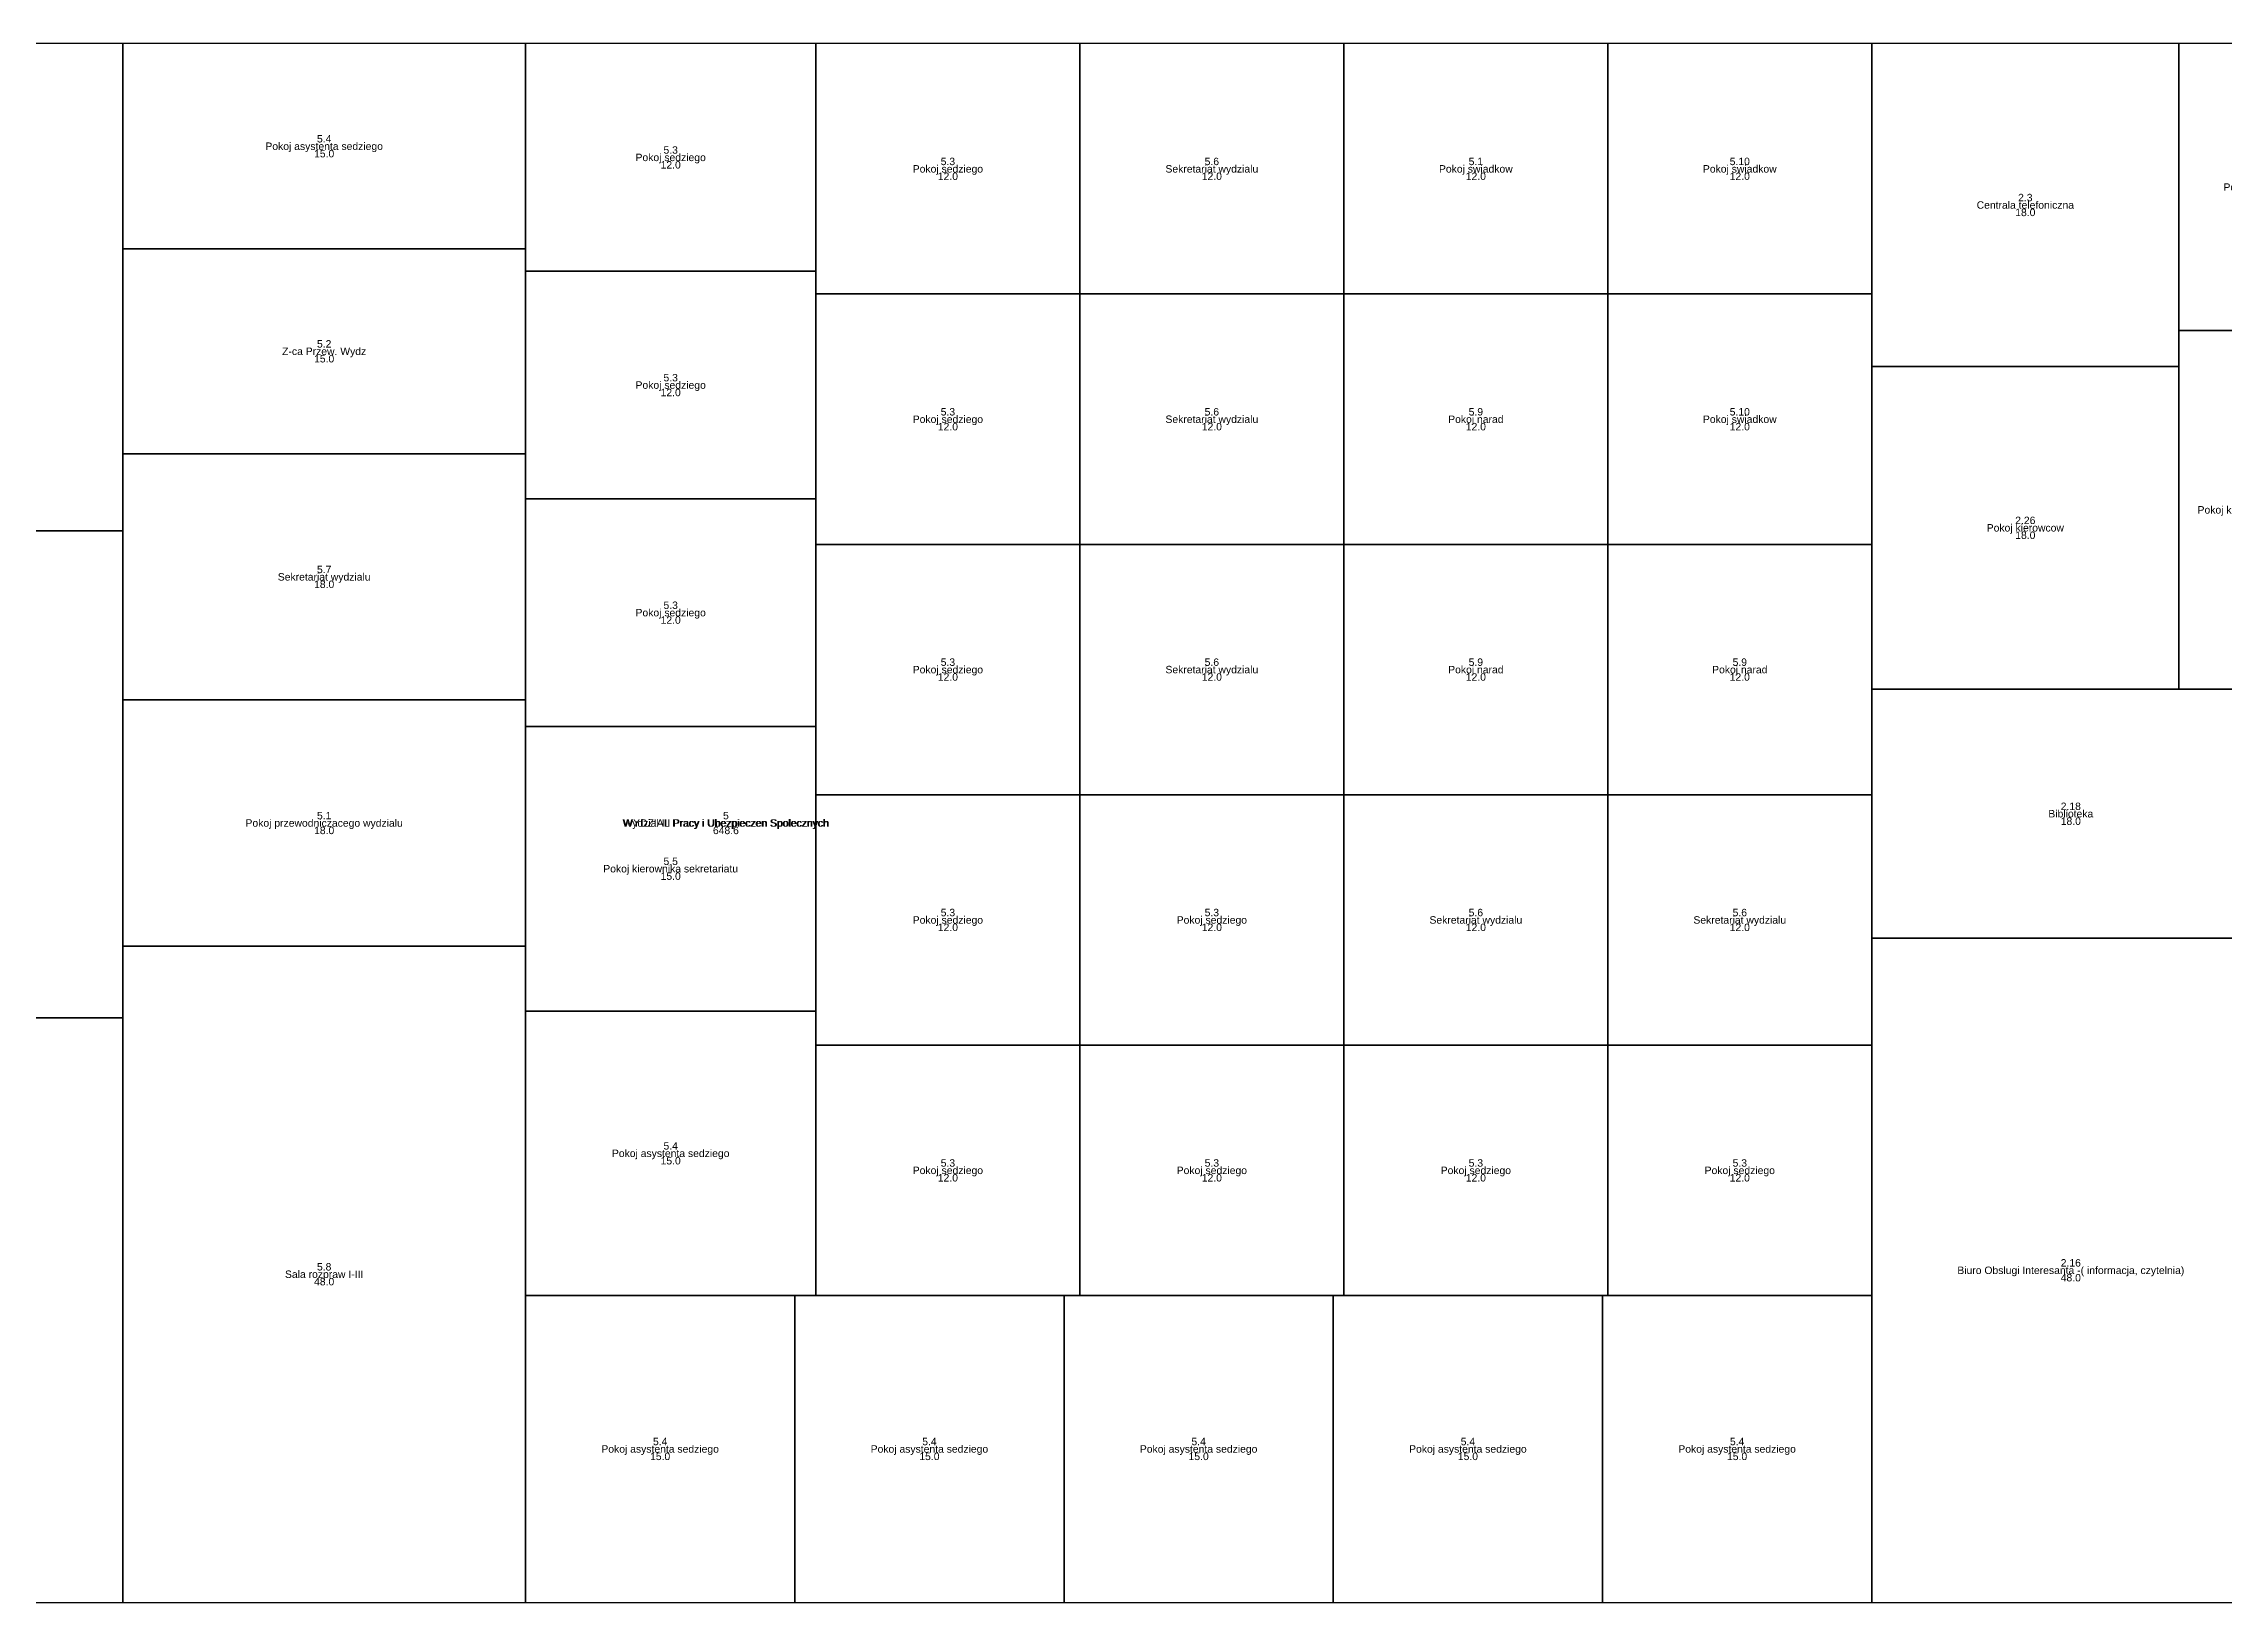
# Model space of a CAD drawing. Extents: x 0 to 217, y 0 to 21.
# Drawn here: x 154.47 to 183.86, y 0 to 21 of the extents above; entities that cross this region are included whole.
import ezdxf
from ezdxf.enums import TextEntityAlignment as Align

# ---------------------------------------------------------------- set-up
doc = ezdxf.new("R2010")
doc.units = 0
for name, color, linetype in [('PODWYDZIALY', 3, 'CONTINUOUS'), ('POMIESZCZENIA', 16, 'CONTINUOUS'), ('WYDZIALY', 2, 'CONTINUOUS')]:
    doc.layers.add(name, color=color, linetype=linetype)
doc.styles.get("Standard").update_dxf_attribs({"font": 'arial.ttf'})

# ---------------------------------------------------------------- blocks, each defined once
blk = doc.blocks.new('Area3')
at = {"color": 0}
blk.add_polyline3d([(0, 0, 0), (30.886, 0, 0), (30.886, 21, 0), (0, 21, 0), (0, 0, 0)], dxfattribs=at)
blk = doc.blocks.new('Area4')
at = {"color": 0}
blk.add_polyline3d([(0, 0, 0), (29.143, 0, 0), (29.143, 21, 0), (0, 21, 0), (0, 0, 0)], dxfattribs=at)
blk = doc.blocks.new('Area195')
at = {"color": 0}
blk.add_polyline3d([(0, 0, 0), (30.886, 0, 0), (30.886, 21, 0), (0, 21, 0), (0, 0, 0)], dxfattribs=at)
blk = doc.blocks.new('Area196')
at = {"color": 0}
blk.add_polyline3d([(0, 0, 0), (7.314, 0, 0), (7.314, 7.875, 0), (0, 7.875, 0), (0, 0, 0)], dxfattribs=at)
blk = doc.blocks.new('Area197')
at = {"color": 0}
blk.add_polyline3d([(0, 0, 0), (7.314, 0, 0), (7.314, 6.562, 0), (0, 6.562, 0), (0, 0, 0)], dxfattribs=at)
blk = doc.blocks.new('Area198')
at = {"color": 0}
blk.add_polyline3d([(0, 0, 0), (7.314, 0, 0), (7.314, 6.562, 0), (0, 6.562, 0), (0, 0, 0)], dxfattribs=at)
blk = doc.blocks.new('Area199')
at = {"color": 0}
blk.add_polyline3d([(0, 0, 0), (5.429, 0, 0), (5.429, 8.842, 0), (0, 8.842, 0), (0, 0, 0)], dxfattribs=at)
blk = doc.blocks.new('Area200')
at = {"color": 0}
blk.add_polyline3d([(0, 0, 0), (5.429, 0, 0), (5.429, 3.316, 0), (0, 3.316, 0), (0, 0, 0)], dxfattribs=at)
blk = doc.blocks.new('Area201')
at = {"color": 0}
blk.add_polyline3d([(0, 0, 0), (5.429, 0, 0), (5.429, 3.316, 0), (0, 3.316, 0), (0, 0, 0)], dxfattribs=at)
blk = doc.blocks.new('Area202')
at = {"color": 0}
blk.add_polyline3d([(0, 0, 0), (5.429, 0, 0), (5.429, 2.763, 0), (0, 2.763, 0), (0, 0, 0)], dxfattribs=at)
blk = doc.blocks.new('Area203')
at = {"color": 0}
blk.add_polyline3d([(0, 0, 0), (5.429, 0, 0), (5.429, 2.763, 0), (0, 2.763, 0), (0, 0, 0)], dxfattribs=at)
blk = doc.blocks.new('Area204')
at = {"color": 0}
blk.add_polyline3d([(0, 0, 0), (3.629, 0, 0), (3.629, 4.134, 0), (0, 4.134, 0), (0, 0, 0)], dxfattribs=at)
blk = doc.blocks.new('Area205')
at = {"color": 0}
blk.add_polyline3d([(0, 0, 0), (3.629, 0, 0), (3.629, 4.134, 0), (0, 4.134, 0), (0, 0, 0)], dxfattribs=at)
blk = doc.blocks.new('Area206')
at = {"color": 0}
blk.add_polyline3d([(0, 0, 0), (3.629, 0, 0), (3.629, 4.134, 0), (0, 4.134, 0), (0, 0, 0)], dxfattribs=at)
blk = doc.blocks.new('Area207')
at = {"color": 0}
blk.add_polyline3d([(0, 0, 0), (3.629, 0, 0), (3.629, 4.134, 0), (0, 4.134, 0), (0, 0, 0)], dxfattribs=at)
blk = doc.blocks.new('Area208')
at = {"color": 0}
blk.add_polyline3d([(0, 0, 0), (3.629, 0, 0), (3.629, 4.134, 0), (0, 4.134, 0), (0, 0, 0)], dxfattribs=at)
blk = doc.blocks.new('Area209')
at = {"color": 0}
blk.add_polyline3d([(0, 0, 0), (3.913, 0, 0), (3.913, 3.833, 0), (0, 3.833, 0), (0, 0, 0)], dxfattribs=at)
blk = doc.blocks.new('Area210')
at = {"color": 0}
blk.add_polyline3d([(0, 0, 0), (3.913, 0, 0), (3.913, 3.833, 0), (0, 3.833, 0), (0, 0, 0)], dxfattribs=at)
blk = doc.blocks.new('Area211')
at = {"color": 0}
blk.add_polyline3d([(0, 0, 0), (3.913, 0, 0), (3.913, 3.067, 0), (0, 3.067, 0), (0, 0, 0)], dxfattribs=at)
blk = doc.blocks.new('Area212')
at = {"color": 0}
blk.add_polyline3d([(0, 0, 0), (3.913, 0, 0), (3.913, 3.067, 0), (0, 3.067, 0), (0, 0, 0)], dxfattribs=at)
blk = doc.blocks.new('Area213')
at = {"color": 0}
blk.add_polyline3d([(0, 0, 0), (3.913, 0, 0), (3.913, 3.067, 0), (0, 3.067, 0), (0, 0, 0)], dxfattribs=at)
blk = doc.blocks.new('Area214')
at = {"color": 0}
blk.add_polyline3d([(0, 0, 0), (3.557, 0, 0), (3.557, 3.373, 0), (0, 3.373, 0), (0, 0, 0)], dxfattribs=at)
blk = doc.blocks.new('Area215')
at = {"color": 0}
blk.add_polyline3d([(0, 0, 0), (3.557, 0, 0), (3.557, 3.373, 0), (0, 3.373, 0), (0, 0, 0)], dxfattribs=at)
blk = doc.blocks.new('Area216')
at = {"color": 0}
blk.add_polyline3d([(0, 0, 0), (3.557, 0, 0), (3.557, 3.373, 0), (0, 3.373, 0), (0, 0, 0)], dxfattribs=at)
blk = doc.blocks.new('Area217')
at = {"color": 0}
blk.add_polyline3d([(0, 0, 0), (3.557, 0, 0), (3.557, 3.373, 0), (0, 3.373, 0), (0, 0, 0)], dxfattribs=at)
blk = doc.blocks.new('Area218')
at = {"color": 0}
blk.add_polyline3d([(0, 0, 0), (3.557, 0, 0), (3.557, 3.373, 0), (0, 3.373, 0), (0, 0, 0)], dxfattribs=at)
blk = doc.blocks.new('Area219')
at = {"color": 0}
blk.add_polyline3d([(0, 0, 0), (3.557, 0, 0), (3.557, 3.373, 0), (0, 3.373, 0), (0, 0, 0)], dxfattribs=at)
blk = doc.blocks.new('Area220')
at = {"color": 0}
blk.add_polyline3d([(0, 0, 0), (3.557, 0, 0), (3.557, 3.373, 0), (0, 3.373, 0), (0, 0, 0)], dxfattribs=at)
blk = doc.blocks.new('Area221')
at = {"color": 0}
blk.add_polyline3d([(0, 0, 0), (3.557, 0, 0), (3.557, 3.373, 0), (0, 3.373, 0), (0, 0, 0)], dxfattribs=at)
blk = doc.blocks.new('Area222')
at = {"color": 0}
blk.add_polyline3d([(0, 0, 0), (3.557, 0, 0), (3.557, 3.373, 0), (0, 3.373, 0), (0, 0, 0)], dxfattribs=at)
blk = doc.blocks.new('Area223')
at = {"color": 0}
blk.add_polyline3d([(0, 0, 0), (3.557, 0, 0), (3.557, 3.373, 0), (0, 3.373, 0), (0, 0, 0)], dxfattribs=at)
blk = doc.blocks.new('Area224')
at = {"color": 0}
blk.add_polyline3d([(0, 0, 0), (3.557, 0, 0), (3.557, 3.373, 0), (0, 3.373, 0), (0, 0, 0)], dxfattribs=at)
blk = doc.blocks.new('Area225')
at = {"color": 0}
blk.add_polyline3d([(0, 0, 0), (3.557, 0, 0), (3.557, 3.373, 0), (0, 3.373, 0), (0, 0, 0)], dxfattribs=at)
blk = doc.blocks.new('Area226')
at = {"color": 0}
blk.add_polyline3d([(0, 0, 0), (3.557, 0, 0), (3.557, 3.373, 0), (0, 3.373, 0), (0, 0, 0)], dxfattribs=at)
blk = doc.blocks.new('Area227')
at = {"color": 0}
blk.add_polyline3d([(0, 0, 0), (3.557, 0, 0), (3.557, 3.373, 0), (0, 3.373, 0), (0, 0, 0)], dxfattribs=at)
blk = doc.blocks.new('Area228')
at = {"color": 0}
blk.add_polyline3d([(0, 0, 0), (3.557, 0, 0), (3.557, 3.373, 0), (0, 3.373, 0), (0, 0, 0)], dxfattribs=at)
blk = doc.blocks.new('Area229')
at = {"color": 0}
blk.add_polyline3d([(0, 0, 0), (3.557, 0, 0), (3.557, 3.373, 0), (0, 3.373, 0), (0, 0, 0)], dxfattribs=at)
blk = doc.blocks.new('Area230')
at = {"color": 0}
blk.add_polyline3d([(0, 0, 0), (3.557, 0, 0), (3.557, 3.373, 0), (0, 3.373, 0), (0, 0, 0)], dxfattribs=at)
blk = doc.blocks.new('Area231')
at = {"color": 0}
blk.add_polyline3d([(0, 0, 0), (3.557, 0, 0), (3.557, 3.373, 0), (0, 3.373, 0), (0, 0, 0)], dxfattribs=at)
blk = doc.blocks.new('Area232')
at = {"color": 0}
blk.add_polyline3d([(0, 0, 0), (3.557, 0, 0), (3.557, 3.373, 0), (0, 3.373, 0), (0, 0, 0)], dxfattribs=at)
blk = doc.blocks.new('Area233')
at = {"color": 0}
blk.add_polyline3d([(0, 0, 0), (3.557, 0, 0), (3.557, 3.373, 0), (0, 3.373, 0), (0, 0, 0)], dxfattribs=at)
blk = doc.blocks.new('Area234')
at = {"color": 0}
blk.add_polyline3d([(0, 0, 0), (14.143, 0, 0), (14.143, 12.303, 0), (0, 12.303, 0), (0, 0, 0)], dxfattribs=at)
blk = doc.blocks.new('Area235')
at = {"color": 0}
blk.add_polyline3d([(0, 0, 0), (14.143, 0, 0), (14.143, 8.697, 0), (0, 8.697, 0), (0, 0, 0)], dxfattribs=at)
blk = doc.blocks.new('Area242')
at = {"color": 0}
blk.add_polyline3d([(0, 0, 0), (5.365, 0, 0), (5.365, 8.948, 0), (0, 8.948, 0), (0, 0, 0)], dxfattribs=at)
blk = doc.blocks.new('Area243')
at = {"color": 0}
blk.add_polyline3d([(0, 0, 0), (5.365, 0, 0), (5.365, 3.355, 0), (0, 3.355, 0), (0, 0, 0)], dxfattribs=at)
blk = doc.blocks.new('Area252')
at = {"color": 0}
blk.add_polyline3d([(0, 0, 0), (4.139, 0, 0), (4.139, 4.348, 0), (0, 4.348, 0), (0, 0, 0)], dxfattribs=at)
blk = doc.blocks.new('Area253')
at = {"color": 0}
blk.add_polyline3d([(0, 0, 0), (4.139, 0, 0), (4.139, 4.348, 0), (0, 4.348, 0), (0, 0, 0)], dxfattribs=at)
blk = doc.blocks.new('Area254')
at = {"color": 0}
blk.add_polyline3d([(0, 0, 0), (3.105, 0, 0), (3.105, 4.832, 0), (0, 4.832, 0), (0, 0, 0)], dxfattribs=at)
blk = doc.blocks.new('Area255')
at = {"color": 0}
blk.add_polyline3d([(0, 0, 0), (3.105, 0, 0), (3.105, 3.865, 0), (0, 3.865, 0), (0, 0, 0)], dxfattribs=at)

msp = doc.modelspace()

# ---------------------------------------------------------------- block references
at = {"layer": 'PODWYDZIALY', "color": 10}
ref = msp.add_blockref('Area195', (148.219, 0), dxfattribs=at)
ref.add_attrib('NAME', 'Wydzial III Pracy i Ubezpieczen Spolecznych', dxfattribs={"layer": '0', "color": 0, "height": 0.1}).set_placement((163.662, 10.5), align=Align.MIDDLE_CENTER)
ref.add_attrib('POW', '648.6', dxfattribs={"layer": '0', "color": 0, "height": 0.1}).set_placement((163.662, 10.4), align=Align.MIDDLE_CENTER)
ref = msp.add_blockref('Area235', (179.105, 12.303), dxfattribs=at)
ref.add_attrib('NAME', 'Oddzial Gospodarczy', dxfattribs={"layer": '0', "color": 0, "height": 0.1}).set_placement((186.176, 16.652), align=Align.MIDDLE_CENTER)
ref.add_attrib('POW', '123.0', dxfattribs={"layer": '0', "color": 0, "height": 0.1}).set_placement((186.176, 16.552), align=Align.MIDDLE_CENTER)
ref = msp.add_blockref('Area234', (179.105, 0), dxfattribs=at)
ref.add_attrib('NAME', 'Oddzial Administracyjny', dxfattribs={"layer": '0', "color": 0, "height": 0.1}).set_placement((186.176, 6.152), align=Align.MIDDLE_CENTER)
ref.add_attrib('POW', '174.0', dxfattribs={"layer": '0', "color": 0, "height": 0.1}).set_placement((186.176, 6.052), align=Align.MIDDLE_CENTER)
at = {"layer": 'POMIESZCZENIA', "color": 10}
ref = msp.add_blockref('Area198', (148.219, 14.438), dxfattribs=at)
ref.add_attrib('NAME', 'Sala rozpraw I-III', dxfattribs={"layer": '0', "color": 0, "height": 0.1}).set_placement((151.876, 17.719), align=Align.MIDDLE_CENTER)
ref.add_attrib('POW', '48.0', dxfattribs={"layer": '0', "color": 0, "height": 0.1}).set_placement((151.876, 17.619), align=Align.MIDDLE_CENTER)
ref.add_attrib('NR', '5.8', dxfattribs={"layer": '0', "color": 0, "height": 0.1}).set_placement((151.876, 17.819), align=Align.MIDDLE_CENTER)
ref = msp.add_blockref('Area203', (155.533, 18.237), dxfattribs=at)
ref.add_attrib('NAME', 'Pokoj asystenta sedziego', dxfattribs={"layer": '0', "color": 0, "height": 0.1}).set_placement((158.248, 19.618), align=Align.MIDDLE_CENTER)
ref.add_attrib('POW', '15.0', dxfattribs={"layer": '0', "color": 0, "height": 0.1}).set_placement((158.248, 19.518), align=Align.MIDDLE_CENTER)
ref.add_attrib('NR', '5.4', dxfattribs={"layer": '0', "color": 0, "height": 0.1}).set_placement((158.248, 19.718), align=Align.MIDDLE_CENTER)
ref = msp.add_blockref('Area213', (160.962, 17.933), dxfattribs=at)
ref.add_attrib('NAME', 'Pokoj sedziego', dxfattribs={"layer": '0', "color": 0, "height": 0.1}).set_placement((162.918, 19.467), align=Align.MIDDLE_CENTER)
ref.add_attrib('POW', '12.0', dxfattribs={"layer": '0', "color": 0, "height": 0.1}).set_placement((162.918, 19.367), align=Align.MIDDLE_CENTER)
ref.add_attrib('NR', '5.3', dxfattribs={"layer": '0', "color": 0, "height": 0.1}).set_placement((162.918, 19.567), align=Align.MIDDLE_CENTER)
ref = msp.add_blockref('Area221', (164.875, 17.627), dxfattribs=at)
ref.add_attrib('NAME', 'Pokoj sedziego', dxfattribs={"layer": '0', "color": 0, "height": 0.1}).set_placement((166.654, 19.313), align=Align.MIDDLE_CENTER)
ref.add_attrib('POW', '12.0', dxfattribs={"layer": '0', "color": 0, "height": 0.1}).set_placement((166.654, 19.213), align=Align.MIDDLE_CENTER)
ref.add_attrib('NR', '5.3', dxfattribs={"layer": '0', "color": 0, "height": 0.1}).set_placement((166.654, 19.413), align=Align.MIDDLE_CENTER)
ref = msp.add_blockref('Area227', (168.432, 17.627), dxfattribs=at)
ref.add_attrib('NAME', 'Sekretariat wydzialu', dxfattribs={"layer": '0', "color": 0, "height": 0.1}).set_placement((170.211, 19.313), align=Align.MIDDLE_CENTER)
ref.add_attrib('POW', '12.0', dxfattribs={"layer": '0', "color": 0, "height": 0.1}).set_placement((170.211, 19.213), align=Align.MIDDLE_CENTER)
ref.add_attrib('NR', '5.6', dxfattribs={"layer": '0', "color": 0, "height": 0.1}).set_placement((170.211, 19.413), align=Align.MIDDLE_CENTER)
ref = msp.add_blockref('Area231', (171.99, 17.627), dxfattribs=at)
ref.add_attrib('NAME', 'Pokoj swiadkow', dxfattribs={"layer": '0', "color": 0, "height": 0.1}).set_placement((173.769, 19.313), align=Align.MIDDLE_CENTER)
ref.add_attrib('POW', '12.0', dxfattribs={"layer": '0', "color": 0, "height": 0.1}).set_placement((173.769, 19.213), align=Align.MIDDLE_CENTER)
ref.add_attrib('NR', '5.1', dxfattribs={"layer": '0', "color": 0, "height": 0.1}).set_placement((173.769, 19.413), align=Align.MIDDLE_CENTER)
ref = msp.add_blockref('Area233', (175.547, 17.627), dxfattribs=at)
ref.add_attrib('NAME', 'Pokoj swiadkow', dxfattribs={"layer": '0', "color": 0, "height": 0.1}).set_placement((177.326, 19.313), align=Align.MIDDLE_CENTER)
ref.add_attrib('POW', '12.0', dxfattribs={"layer": '0', "color": 0, "height": 0.1}).set_placement((177.326, 19.213), align=Align.MIDDLE_CENTER)
ref.add_attrib('NR', '5.10', dxfattribs={"layer": '0', "color": 0, "height": 0.1}).set_placement((177.326, 19.413), align=Align.MIDDLE_CENTER)
ref = msp.add_blockref('Area253', (179.105, 16.652), dxfattribs=at)
ref.add_attrib('NAME', 'Centrala telefoniczna', dxfattribs={"layer": '0', "color": 0, "height": 0.1}).set_placement((181.174, 18.826), align=Align.MIDDLE_CENTER)
ref.add_attrib('POW', '18.0', dxfattribs={"layer": '0', "color": 0, "height": 0.1}).set_placement((181.174, 18.726), align=Align.MIDDLE_CENTER)
ref.add_attrib('NR', '2.3', dxfattribs={"layer": '0', "color": 0, "height": 0.1}).set_placement((181.174, 18.926), align=Align.MIDDLE_CENTER)
ref = msp.add_blockref('Area255', (183.244, 17.135), dxfattribs=at)
ref.add_attrib('NAME', 'Pokoj oddzialu gospodarczego', dxfattribs={"layer": '0', "color": 0, "height": 0.1}).set_placement((184.796, 19.067), align=Align.MIDDLE_CENTER)
ref.add_attrib('POW', '12.0', dxfattribs={"layer": '0', "color": 0, "height": 0.1}).set_placement((184.796, 18.967), align=Align.MIDDLE_CENTER)
ref.add_attrib('NR', '2.25', dxfattribs={"layer": '0', "color": 0, "height": 0.1}).set_placement((184.796, 19.167), align=Align.MIDDLE_CENTER)
ref = msp.add_blockref('Area202', (155.533, 15.474), dxfattribs=at)
ref.add_attrib('NAME', 'Z-ca Przew. Wydz', dxfattribs={"layer": '0', "color": 0, "height": 0.1}).set_placement((158.248, 16.855), align=Align.MIDDLE_CENTER)
ref.add_attrib('POW', '15.0', dxfattribs={"layer": '0', "color": 0, "height": 0.1}).set_placement((158.248, 16.755), align=Align.MIDDLE_CENTER)
ref.add_attrib('NR', '5.2', dxfattribs={"layer": '0', "color": 0, "height": 0.1}).set_placement((158.248, 16.955), align=Align.MIDDLE_CENTER)
ref = msp.add_blockref('Area212', (160.962, 14.867), dxfattribs=at)
ref.add_attrib('NAME', 'Pokoj sedziego', dxfattribs={"layer": '0', "color": 0, "height": 0.1}).set_placement((162.918, 16.4), align=Align.MIDDLE_CENTER)
ref.add_attrib('POW', '12.0', dxfattribs={"layer": '0', "color": 0, "height": 0.1}).set_placement((162.918, 16.3), align=Align.MIDDLE_CENTER)
ref.add_attrib('NR', '5.3', dxfattribs={"layer": '0', "color": 0, "height": 0.1}).set_placement((162.918, 16.5), align=Align.MIDDLE_CENTER)
ref = msp.add_blockref('Area220', (164.875, 14.254), dxfattribs=at)
ref.add_attrib('NAME', 'Pokoj sedziego', dxfattribs={"layer": '0', "color": 0, "height": 0.1}).set_placement((166.654, 15.94), align=Align.MIDDLE_CENTER)
ref.add_attrib('POW', '12.0', dxfattribs={"layer": '0', "color": 0, "height": 0.1}).set_placement((166.654, 15.84), align=Align.MIDDLE_CENTER)
ref.add_attrib('NR', '5.3', dxfattribs={"layer": '0', "color": 0, "height": 0.1}).set_placement((166.654, 16.04), align=Align.MIDDLE_CENTER)
ref = msp.add_blockref('Area226', (168.432, 14.254), dxfattribs=at)
ref.add_attrib('NAME', 'Sekretariat wydzialu', dxfattribs={"layer": '0', "color": 0, "height": 0.1}).set_placement((170.211, 15.94), align=Align.MIDDLE_CENTER)
ref.add_attrib('POW', '12.0', dxfattribs={"layer": '0', "color": 0, "height": 0.1}).set_placement((170.211, 15.84), align=Align.MIDDLE_CENTER)
ref.add_attrib('NR', '5.6', dxfattribs={"layer": '0', "color": 0, "height": 0.1}).set_placement((170.211, 16.04), align=Align.MIDDLE_CENTER)
ref = msp.add_blockref('Area230', (171.99, 14.254), dxfattribs=at)
ref.add_attrib('NAME', 'Pokoj narad', dxfattribs={"layer": '0', "color": 0, "height": 0.1}).set_placement((173.769, 15.94), align=Align.MIDDLE_CENTER)
ref.add_attrib('POW', '12.0', dxfattribs={"layer": '0', "color": 0, "height": 0.1}).set_placement((173.769, 15.84), align=Align.MIDDLE_CENTER)
ref.add_attrib('NR', '5.9', dxfattribs={"layer": '0', "color": 0, "height": 0.1}).set_placement((173.769, 16.04), align=Align.MIDDLE_CENTER)
ref = msp.add_blockref('Area232', (175.547, 14.254), dxfattribs=at)
ref.add_attrib('NAME', 'Pokoj swiadkow', dxfattribs={"layer": '0', "color": 0, "height": 0.1}).set_placement((177.326, 15.94), align=Align.MIDDLE_CENTER)
ref.add_attrib('POW', '12.0', dxfattribs={"layer": '0', "color": 0, "height": 0.1}).set_placement((177.326, 15.84), align=Align.MIDDLE_CENTER)
ref.add_attrib('NR', '5.10', dxfattribs={"layer": '0', "color": 0, "height": 0.1}).set_placement((177.326, 16.04), align=Align.MIDDLE_CENTER)
ref = msp.add_blockref('Area254', (183.244, 12.303), dxfattribs=at)
ref.add_attrib('NAME', 'Pokoj kierownika oddzialu gospodarczego', dxfattribs={"layer": '0', "color": 0, "height": 0.1}).set_placement((184.796, 14.719), align=Align.MIDDLE_CENTER)
ref.add_attrib('POW', '15.0', dxfattribs={"layer": '0', "color": 0, "height": 0.1}).set_placement((184.796, 14.619), align=Align.MIDDLE_CENTER)
ref.add_attrib('NR', '2.24', dxfattribs={"layer": '0', "color": 0, "height": 0.1}).set_placement((184.796, 14.819), align=Align.MIDDLE_CENTER)
ref = msp.add_blockref('Area252', (179.105, 12.303), dxfattribs=at)
ref.add_attrib('NAME', 'Pokoj kierowcow', dxfattribs={"layer": '0', "color": 0, "height": 0.1}).set_placement((181.174, 14.477), align=Align.MIDDLE_CENTER)
ref.add_attrib('POW', '18.0', dxfattribs={"layer": '0', "color": 0, "height": 0.1}).set_placement((181.174, 14.377), align=Align.MIDDLE_CENTER)
ref.add_attrib('NR', '2.26', dxfattribs={"layer": '0', "color": 0, "height": 0.1}).set_placement((181.174, 14.577), align=Align.MIDDLE_CENTER)
ref = msp.add_blockref('Area201', (155.533, 12.158), dxfattribs=at)
ref.add_attrib('NAME', 'Sekretariat wydzialu', dxfattribs={"layer": '0', "color": 0, "height": 0.1}).set_placement((158.248, 13.816), align=Align.MIDDLE_CENTER)
ref.add_attrib('POW', '18.0', dxfattribs={"layer": '0', "color": 0, "height": 0.1}).set_placement((158.248, 13.716), align=Align.MIDDLE_CENTER)
ref.add_attrib('NR', '5.7', dxfattribs={"layer": '0', "color": 0, "height": 0.1}).set_placement((158.248, 13.916), align=Align.MIDDLE_CENTER)
ref = msp.add_blockref('Area211', (160.962, 11.8), dxfattribs=at)
ref.add_attrib('NAME', 'Pokoj sedziego', dxfattribs={"layer": '0', "color": 0, "height": 0.1}).set_placement((162.918, 13.334), align=Align.MIDDLE_CENTER)
ref.add_attrib('POW', '12.0', dxfattribs={"layer": '0', "color": 0, "height": 0.1}).set_placement((162.918, 13.234), align=Align.MIDDLE_CENTER)
ref.add_attrib('NR', '5.3', dxfattribs={"layer": '0', "color": 0, "height": 0.1}).set_placement((162.918, 13.434), align=Align.MIDDLE_CENTER)
ref = msp.add_blockref('Area197', (148.219, 7.875), dxfattribs=at)
ref.add_attrib('NAME', 'Sala rozpraw I-III', dxfattribs={"layer": '0', "color": 0, "height": 0.1}).set_placement((151.876, 11.156), align=Align.MIDDLE_CENTER)
ref.add_attrib('POW', '48.0', dxfattribs={"layer": '0', "color": 0, "height": 0.1}).set_placement((151.876, 11.056), align=Align.MIDDLE_CENTER)
ref.add_attrib('NR', '5.8', dxfattribs={"layer": '0', "color": 0, "height": 0.1}).set_placement((151.876, 11.256), align=Align.MIDDLE_CENTER)
ref = msp.add_blockref('Area219', (164.875, 10.88), dxfattribs=at)
ref.add_attrib('NAME', 'Pokoj sedziego', dxfattribs={"layer": '0', "color": 0, "height": 0.1}).set_placement((166.654, 12.567), align=Align.MIDDLE_CENTER)
ref.add_attrib('POW', '12.0', dxfattribs={"layer": '0', "color": 0, "height": 0.1}).set_placement((166.654, 12.467), align=Align.MIDDLE_CENTER)
ref.add_attrib('NR', '5.3', dxfattribs={"layer": '0', "color": 0, "height": 0.1}).set_placement((166.654, 12.667), align=Align.MIDDLE_CENTER)
ref = msp.add_blockref('Area225', (168.432, 10.88), dxfattribs=at)
ref.add_attrib('NAME', 'Sekretariat wydzialu', dxfattribs={"layer": '0', "color": 0, "height": 0.1}).set_placement((170.211, 12.567), align=Align.MIDDLE_CENTER)
ref.add_attrib('POW', '12.0', dxfattribs={"layer": '0', "color": 0, "height": 0.1}).set_placement((170.211, 12.467), align=Align.MIDDLE_CENTER)
ref.add_attrib('NR', '5.6', dxfattribs={"layer": '0', "color": 0, "height": 0.1}).set_placement((170.211, 12.667), align=Align.MIDDLE_CENTER)
ref = msp.add_blockref('Area228', (171.99, 10.88), dxfattribs=at)
ref.add_attrib('NAME', 'Pokoj narad', dxfattribs={"layer": '0', "color": 0, "height": 0.1}).set_placement((173.769, 12.567), align=Align.MIDDLE_CENTER)
ref.add_attrib('POW', '12.0', dxfattribs={"layer": '0', "color": 0, "height": 0.1}).set_placement((173.769, 12.467), align=Align.MIDDLE_CENTER)
ref.add_attrib('NR', '5.9', dxfattribs={"layer": '0', "color": 0, "height": 0.1}).set_placement((173.769, 12.667), align=Align.MIDDLE_CENTER)
ref = msp.add_blockref('Area229', (175.547, 10.88), dxfattribs=at)
ref.add_attrib('NAME', 'Pokoj narad', dxfattribs={"layer": '0', "color": 0, "height": 0.1}).set_placement((177.326, 12.567), align=Align.MIDDLE_CENTER)
ref.add_attrib('POW', '12.0', dxfattribs={"layer": '0', "color": 0, "height": 0.1}).set_placement((177.326, 12.467), align=Align.MIDDLE_CENTER)
ref.add_attrib('NR', '5.9', dxfattribs={"layer": '0', "color": 0, "height": 0.1}).set_placement((177.326, 12.667), align=Align.MIDDLE_CENTER)
ref = msp.add_blockref('Area200', (155.533, 8.842), dxfattribs=at)
ref.add_attrib('NAME', 'Pokoj przewodniczacego wydzialu', dxfattribs={"layer": '0', "color": 0, "height": 0.1}).set_placement((158.248, 10.5), align=Align.MIDDLE_CENTER)
ref.add_attrib('POW', '18.0', dxfattribs={"layer": '0', "color": 0, "height": 0.1}).set_placement((158.248, 10.4), align=Align.MIDDLE_CENTER)
ref.add_attrib('NR', '5.1', dxfattribs={"layer": '0', "color": 0, "height": 0.1}).set_placement((158.248, 10.6), align=Align.MIDDLE_CENTER)
ref = msp.add_blockref('Area243', (179.105, 8.948), dxfattribs=at)
ref.add_attrib('NAME', 'Biblioteka', dxfattribs={"layer": '0', "color": 0, "height": 0.1}).set_placement((181.787, 10.625), align=Align.MIDDLE_CENTER)
ref.add_attrib('POW', '18.0', dxfattribs={"layer": '0', "color": 0, "height": 0.1}).set_placement((181.787, 10.525), align=Align.MIDDLE_CENTER)
ref.add_attrib('NR', '2.18', dxfattribs={"layer": '0', "color": 0, "height": 0.1}).set_placement((181.787, 10.725), align=Align.MIDDLE_CENTER)
ref = msp.add_blockref('Area210', (160.962, 7.967), dxfattribs=at)
ref.add_attrib('NAME', 'Pokoj kierownika sekretariatu', dxfattribs={"layer": '0', "color": 0, "height": 0.1}).set_placement((162.918, 9.884), align=Align.MIDDLE_CENTER)
ref.add_attrib('POW', '15.0', dxfattribs={"layer": '0', "color": 0, "height": 0.1}).set_placement((162.918, 9.784), align=Align.MIDDLE_CENTER)
ref.add_attrib('NR', '5.5', dxfattribs={"layer": '0', "color": 0, "height": 0.1}).set_placement((162.918, 9.984), align=Align.MIDDLE_CENTER)
ref = msp.add_blockref('Area218', (164.875, 7.507), dxfattribs=at)
ref.add_attrib('NAME', 'Pokoj sedziego', dxfattribs={"layer": '0', "color": 0, "height": 0.1}).set_placement((166.654, 9.194), align=Align.MIDDLE_CENTER)
ref.add_attrib('POW', '12.0', dxfattribs={"layer": '0', "color": 0, "height": 0.1}).set_placement((166.654, 9.094), align=Align.MIDDLE_CENTER)
ref.add_attrib('NR', '5.3', dxfattribs={"layer": '0', "color": 0, "height": 0.1}).set_placement((166.654, 9.294), align=Align.MIDDLE_CENTER)
ref = msp.add_blockref('Area222', (168.432, 7.507), dxfattribs=at)
ref.add_attrib('NAME', 'Pokoj sedziego', dxfattribs={"layer": '0', "color": 0, "height": 0.1}).set_placement((170.211, 9.194), align=Align.MIDDLE_CENTER)
ref.add_attrib('POW', '12.0', dxfattribs={"layer": '0', "color": 0, "height": 0.1}).set_placement((170.211, 9.094), align=Align.MIDDLE_CENTER)
ref.add_attrib('NR', '5.3', dxfattribs={"layer": '0', "color": 0, "height": 0.1}).set_placement((170.211, 9.294), align=Align.MIDDLE_CENTER)
ref = msp.add_blockref('Area223', (171.99, 7.507), dxfattribs=at)
ref.add_attrib('NAME', 'Sekretariat wydzialu', dxfattribs={"layer": '0', "color": 0, "height": 0.1}).set_placement((173.769, 9.194), align=Align.MIDDLE_CENTER)
ref.add_attrib('POW', '12.0', dxfattribs={"layer": '0', "color": 0, "height": 0.1}).set_placement((173.769, 9.094), align=Align.MIDDLE_CENTER)
ref.add_attrib('NR', '5.6', dxfattribs={"layer": '0', "color": 0, "height": 0.1}).set_placement((173.769, 9.294), align=Align.MIDDLE_CENTER)
ref = msp.add_blockref('Area224', (175.547, 7.507), dxfattribs=at)
ref.add_attrib('NAME', 'Sekretariat wydzialu', dxfattribs={"layer": '0', "color": 0, "height": 0.1}).set_placement((177.326, 9.194), align=Align.MIDDLE_CENTER)
ref.add_attrib('POW', '12.0', dxfattribs={"layer": '0', "color": 0, "height": 0.1}).set_placement((177.326, 9.094), align=Align.MIDDLE_CENTER)
ref.add_attrib('NR', '5.6', dxfattribs={"layer": '0', "color": 0, "height": 0.1}).set_placement((177.326, 9.294), align=Align.MIDDLE_CENTER)
ref = msp.add_blockref('Area199', (155.533, 0), dxfattribs=at)
ref.add_attrib('NAME', 'Sala rozpraw I-III', dxfattribs={"layer": '0', "color": 0, "height": 0.1}).set_placement((158.248, 4.421), align=Align.MIDDLE_CENTER)
ref.add_attrib('POW', '48.0', dxfattribs={"layer": '0', "color": 0, "height": 0.1}).set_placement((158.248, 4.321), align=Align.MIDDLE_CENTER)
ref.add_attrib('NR', '5.8', dxfattribs={"layer": '0', "color": 0, "height": 0.1}).set_placement((158.248, 4.521), align=Align.MIDDLE_CENTER)
ref = msp.add_blockref('Area242', (179.105, 0), dxfattribs=at)
ref.add_attrib('NAME', 'Biuro Obslugi Interesanta -( informacja, czytelnia)', dxfattribs={"layer": '0', "color": 0, "height": 0.1}).set_placement((181.787, 4.474), align=Align.MIDDLE_CENTER)
ref.add_attrib('POW', '48.0', dxfattribs={"layer": '0', "color": 0, "height": 0.1}).set_placement((181.787, 4.374), align=Align.MIDDLE_CENTER)
ref.add_attrib('NR', '2.16', dxfattribs={"layer": '0', "color": 0, "height": 0.1}).set_placement((181.787, 4.574), align=Align.MIDDLE_CENTER)
ref = msp.add_blockref('Area209', (160.962, 4.134), dxfattribs=at)
ref.add_attrib('NAME', 'Pokoj asystenta sedziego', dxfattribs={"layer": '0', "color": 0, "height": 0.1}).set_placement((162.918, 6.05), align=Align.MIDDLE_CENTER)
ref.add_attrib('POW', '15.0', dxfattribs={"layer": '0', "color": 0, "height": 0.1}).set_placement((162.918, 5.95), align=Align.MIDDLE_CENTER)
ref.add_attrib('NR', '5.4', dxfattribs={"layer": '0', "color": 0, "height": 0.1}).set_placement((162.918, 6.15), align=Align.MIDDLE_CENTER)
ref = msp.add_blockref('Area196', (148.219, 0), dxfattribs=at)
ref.add_attrib('NAME', 'Holl - poczekalnia (40 % powierzchni sal rozpraw)', dxfattribs={"layer": '0', "color": 0, "height": 0.1}).set_placement((151.876, 3.937), align=Align.MIDDLE_CENTER)
ref.add_attrib('POW', '57.6', dxfattribs={"layer": '0', "color": 0, "height": 0.1}).set_placement((151.876, 3.838), align=Align.MIDDLE_CENTER)
ref.add_attrib('NR', '5.11', dxfattribs={"layer": '0', "color": 0, "height": 0.1}).set_placement((151.876, 4.037), align=Align.MIDDLE_CENTER)
ref = msp.add_blockref('Area214', (164.875, 4.134), dxfattribs=at)
ref.add_attrib('NAME', 'Pokoj sedziego', dxfattribs={"layer": '0', "color": 0, "height": 0.1}).set_placement((166.654, 5.82), align=Align.MIDDLE_CENTER)
ref.add_attrib('POW', '12.0', dxfattribs={"layer": '0', "color": 0, "height": 0.1}).set_placement((166.654, 5.72), align=Align.MIDDLE_CENTER)
ref.add_attrib('NR', '5.3', dxfattribs={"layer": '0', "color": 0, "height": 0.1}).set_placement((166.654, 5.92), align=Align.MIDDLE_CENTER)
ref = msp.add_blockref('Area215', (168.432, 4.134), dxfattribs=at)
ref.add_attrib('NAME', 'Pokoj sedziego', dxfattribs={"layer": '0', "color": 0, "height": 0.1}).set_placement((170.211, 5.82), align=Align.MIDDLE_CENTER)
ref.add_attrib('POW', '12.0', dxfattribs={"layer": '0', "color": 0, "height": 0.1}).set_placement((170.211, 5.72), align=Align.MIDDLE_CENTER)
ref.add_attrib('NR', '5.3', dxfattribs={"layer": '0', "color": 0, "height": 0.1}).set_placement((170.211, 5.92), align=Align.MIDDLE_CENTER)
ref = msp.add_blockref('Area216', (171.99, 4.134), dxfattribs=at)
ref.add_attrib('NAME', 'Pokoj sedziego', dxfattribs={"layer": '0', "color": 0, "height": 0.1}).set_placement((173.769, 5.82), align=Align.MIDDLE_CENTER)
ref.add_attrib('POW', '12.0', dxfattribs={"layer": '0', "color": 0, "height": 0.1}).set_placement((173.769, 5.72), align=Align.MIDDLE_CENTER)
ref.add_attrib('NR', '5.3', dxfattribs={"layer": '0', "color": 0, "height": 0.1}).set_placement((173.769, 5.92), align=Align.MIDDLE_CENTER)
ref = msp.add_blockref('Area217', (175.547, 4.134), dxfattribs=at)
ref.add_attrib('NAME', 'Pokoj sedziego', dxfattribs={"layer": '0', "color": 0, "height": 0.1}).set_placement((177.326, 5.82), align=Align.MIDDLE_CENTER)
ref.add_attrib('POW', '12.0', dxfattribs={"layer": '0', "color": 0, "height": 0.1}).set_placement((177.326, 5.72), align=Align.MIDDLE_CENTER)
ref.add_attrib('NR', '5.3', dxfattribs={"layer": '0', "color": 0, "height": 0.1}).set_placement((177.326, 5.92), align=Align.MIDDLE_CENTER)
ref = msp.add_blockref('Area204', (160.962, 0), dxfattribs=at)
ref.add_attrib('NAME', 'Pokoj asystenta sedziego', dxfattribs={"layer": '0', "color": 0, "height": 0.1}).set_placement((162.776, 2.067), align=Align.MIDDLE_CENTER)
ref.add_attrib('POW', '15.0', dxfattribs={"layer": '0', "color": 0, "height": 0.1}).set_placement((162.776, 1.967), align=Align.MIDDLE_CENTER)
ref.add_attrib('NR', '5.4', dxfattribs={"layer": '0', "color": 0, "height": 0.1}).set_placement((162.776, 2.167), align=Align.MIDDLE_CENTER)
ref = msp.add_blockref('Area205', (164.59, 0), dxfattribs=at)
ref.add_attrib('NAME', 'Pokoj asystenta sedziego', dxfattribs={"layer": '0', "color": 0, "height": 0.1}).set_placement((166.405, 2.067), align=Align.MIDDLE_CENTER)
ref.add_attrib('POW', '15.0', dxfattribs={"layer": '0', "color": 0, "height": 0.1}).set_placement((166.405, 1.967), align=Align.MIDDLE_CENTER)
ref.add_attrib('NR', '5.4', dxfattribs={"layer": '0', "color": 0, "height": 0.1}).set_placement((166.405, 2.167), align=Align.MIDDLE_CENTER)
ref = msp.add_blockref('Area206', (168.219, 0), dxfattribs=at)
ref.add_attrib('NAME', 'Pokoj asystenta sedziego', dxfattribs={"layer": '0', "color": 0, "height": 0.1}).set_placement((170.033, 2.067), align=Align.MIDDLE_CENTER)
ref.add_attrib('POW', '15.0', dxfattribs={"layer": '0', "color": 0, "height": 0.1}).set_placement((170.033, 1.967), align=Align.MIDDLE_CENTER)
ref.add_attrib('NR', '5.4', dxfattribs={"layer": '0', "color": 0, "height": 0.1}).set_placement((170.033, 2.167), align=Align.MIDDLE_CENTER)
ref = msp.add_blockref('Area207', (171.848, 0), dxfattribs=at)
ref.add_attrib('NAME', 'Pokoj asystenta sedziego', dxfattribs={"layer": '0', "color": 0, "height": 0.1}).set_placement((173.662, 2.067), align=Align.MIDDLE_CENTER)
ref.add_attrib('POW', '15.0', dxfattribs={"layer": '0', "color": 0, "height": 0.1}).set_placement((173.662, 1.967), align=Align.MIDDLE_CENTER)
ref.add_attrib('NR', '5.4', dxfattribs={"layer": '0', "color": 0, "height": 0.1}).set_placement((173.662, 2.167), align=Align.MIDDLE_CENTER)
ref = msp.add_blockref('Area208', (175.476, 0), dxfattribs=at)
ref.add_attrib('NAME', 'Pokoj asystenta sedziego', dxfattribs={"layer": '0', "color": 0, "height": 0.1}).set_placement((177.29, 2.067), align=Align.MIDDLE_CENTER)
ref.add_attrib('POW', '15.0', dxfattribs={"layer": '0', "color": 0, "height": 0.1}).set_placement((177.29, 1.967), align=Align.MIDDLE_CENTER)
ref.add_attrib('NR', '5.4', dxfattribs={"layer": '0', "color": 0, "height": 0.1}).set_placement((177.29, 2.167), align=Align.MIDDLE_CENTER)
at = {"layer": 'WYDZIALY', "color": 10}
ref = msp.add_blockref('Area3', (148.219, 0), dxfattribs=at)
ref.add_attrib('NAME', 'WYDZIAL Pracy i Ubezpieczen Spolecznych', dxfattribs={"layer": '0', "color": 0, "height": 0.1}).set_placement((163.662, 10.5), align=Align.MIDDLE_CENTER)
ref.add_attrib('POW', '648.6', dxfattribs={"layer": '0', "color": 0, "height": 0.1}).set_placement((163.662, 10.4), align=Align.MIDDLE_CENTER)
ref.add_attrib('NR', '5', dxfattribs={"layer": '0', "color": 0, "height": 0.1}).set_placement((163.662, 10.6), align=Align.MIDDLE_CENTER)
ref = msp.add_blockref('Area4', (179.105, 0), dxfattribs=at)
ref.add_attrib('NAME', 'ADMINISTRACJA', dxfattribs={"layer": '0', "color": 0, "height": 0.1}).set_placement((193.676, 10.5), align=Align.MIDDLE_CENTER)
ref.add_attrib('POW', '612.0', dxfattribs={"layer": '0', "color": 0, "height": 0.1}).set_placement((193.676, 10.4), align=Align.MIDDLE_CENTER)
ref.add_attrib('NR', '2', dxfattribs={"layer": '0', "color": 0, "height": 0.1}).set_placement((193.676, 10.6), align=Align.MIDDLE_CENTER)

doc.saveas('drawing.dxf')
